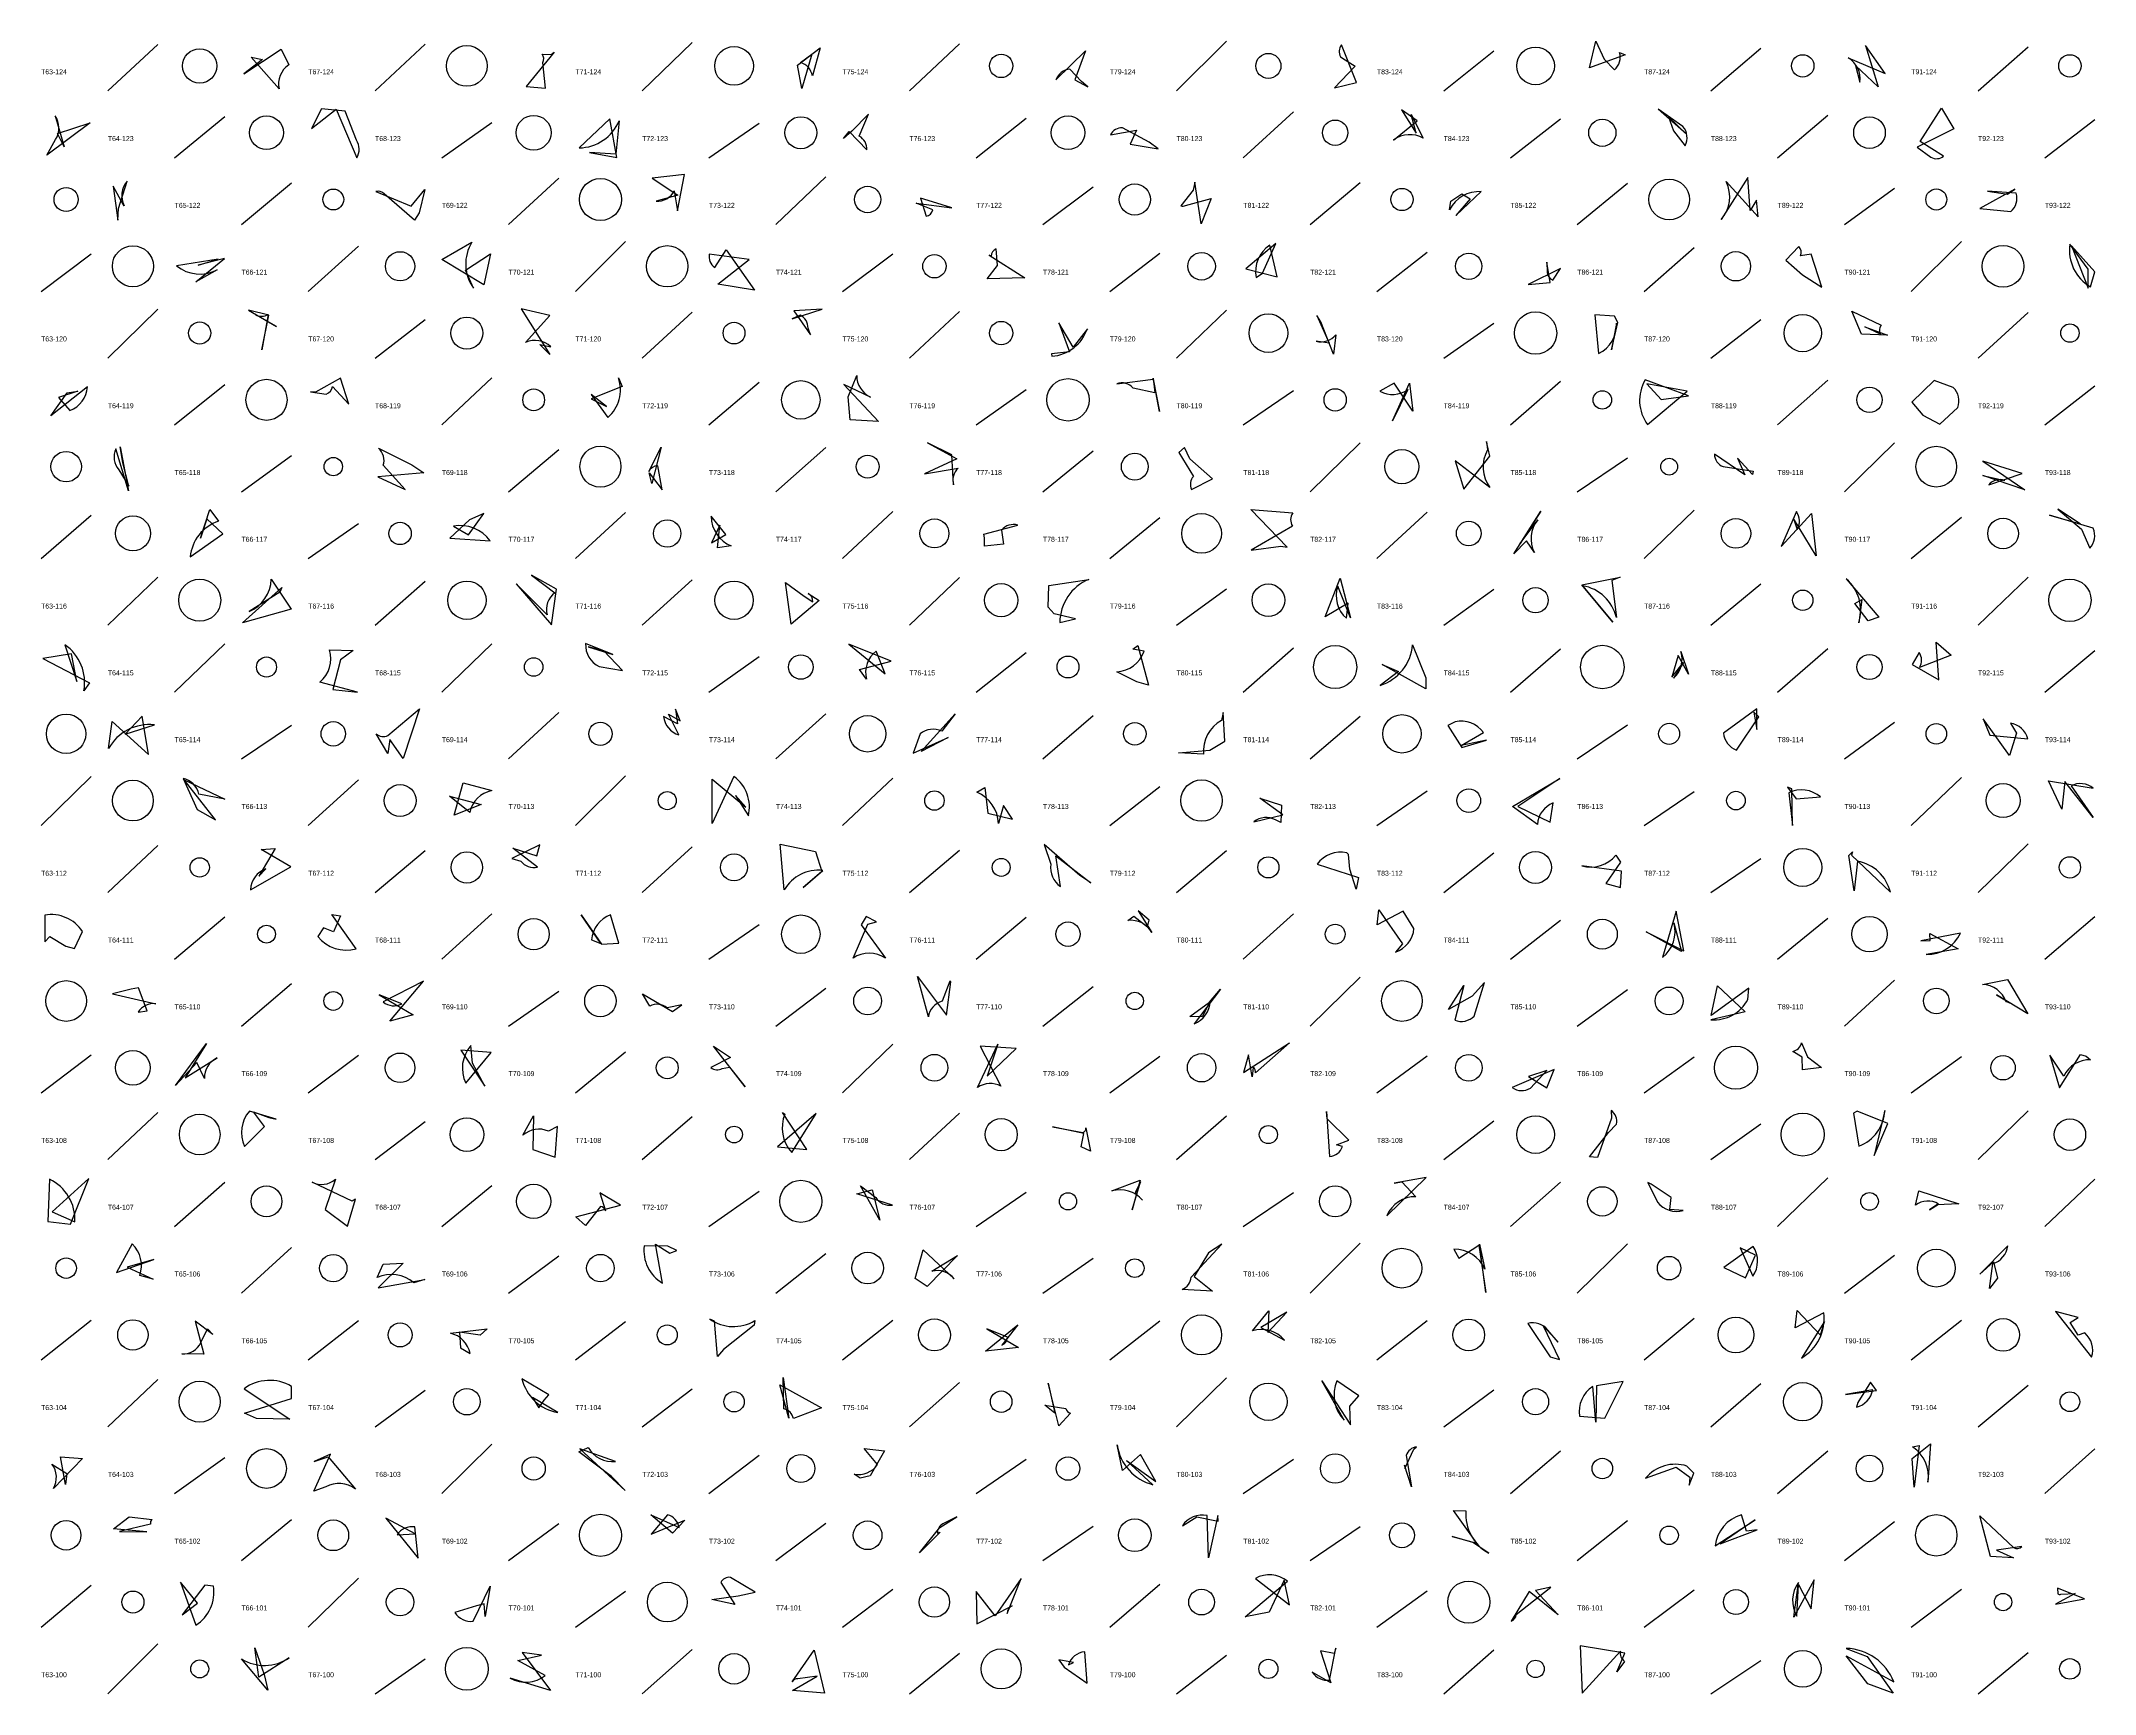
# Model space of a CAD drawing. Header units: millimetres. Extents: x -1 to 9990, y 0 to 15990.
# Drawn here: x 2520 to 3750, y 4000 to 4990 of the extents above; entities that cross this region are included whole.
import ezdxf

# ---------------------------------------------------------------- set-up
doc = ezdxf.new("R2010")
doc.units = ezdxf.units.MM
doc.layers.add('TEXT', color=3, linetype='Continuous')
doc.layers.add('WALL', color=1, linetype='Continuous')

msp = doc.modelspace()

# ---------------------------------------------------------------- linework, layer by layer
for points in [[(2641.5, 4970.3), (2663.7, 4985.1), (2668.3, 4975.6, 0.3), (2662.5, 4961.2), (2645.9, 4980.3), (2652.6, 4978.9)], [(2810.6, 4962.7), (2822, 4961.6), (2820.5, 4977, 0.3), (2820.1, 4982.1), (2825.5, 4981.9), (2827.3, 4983.3)], [(2973, 4975.5), (2986.5, 4985.8), (2981.9, 4969, 0.3), (2974.8, 4977), (2981.6, 4982.1), (2975.5, 4961.4)], [(3146.8, 4962.4), (3143.1, 4965.6), (3136, 4973.1, 0.3), (3127.8, 4966.6), (3145.4, 4984.1), (3139.1, 4966.7)], [(3294.7, 4961.8), (3307.8, 4965), (3298.8, 4987.6, 0.3), (3298.2, 4980.4), (3303.8, 4976.8), (3307, 4974.9)], [(3451.1, 4989.8), (3456.1, 4979.1), (3462.2, 4972.6, 0.3), (3465.3, 4983.1), (3468.7, 4981.7), (3447.3, 4973.8)], [(3620.1, 4962.5), (3606.7, 4975.2), (3609.3, 4965.3, 0.3), (3602.2, 4979.8), (3624.4, 4970.5), (3612.7, 4987.2)], [(2549.4, 4941), (2523.4, 4921.5), (2528.7, 4930.9, 0.3), (2528.4, 4945.2), (2533.9, 4926.6), (2529.8, 4934.5)], [(2681.9, 4937.6), (2696.8, 4949.1), (2709, 4920, 0.3), (2708.8, 4930.5), (2702.1, 4948), (2687.9, 4949.3)], [(3000.5, 4931.5), (3003.9, 4935.8), (3014.5, 4924.7, 0.3), (3010, 4932.9), (3015.6, 4946.1), (3005.6, 4936)], [(3343.5, 4934.7), (3340.6, 4945.9), (3347.8, 4931.7, 0.3), (3330, 4930.6), (3344.1, 4942.1), (3334.7, 4948.6)], [(3494.6, 4944.6), (3497.7, 4936.2), (3504.6, 4927.2, 0.3), (3503.3, 4938.7), (3488.5, 4949), (3505.5, 4934.2)], [(3665.5, 4937.4), (3643.5, 4926.4), (3651.8, 4920.3, 0.3), (3659.4, 4920.9), (3645.4, 4929.8), (3658.2, 4949.6)], [(2864.8, 4920.2), (2860.6, 4943.3), (2842.2, 4925.9, 0.3), (2866.2, 4942.2), (2864.2, 4922.1), (2848.4, 4923.1)], [(3189, 4925.4), (3183.6, 4929.4), (3167.6, 4938, 0.3), (3160.5, 4933.7), (3176, 4936.5), (3172.3, 4928.1)], [(2885.9, 4907.7), (2901.4, 4897.6), (2888.3, 4894, 0.3), (2899.2, 4900.2), (2901.2, 4888.3), (2905.3, 4909.9)], [(3543.6, 4888.5), (3542.2, 4908.1), (3526.2, 4883, 0.3), (3529.2, 4905.7), (3548.4, 4884.7), (3547.3, 4894.6)], [(2566, 4882.7), (2566.4, 4889.7), (2571.5, 4905.9, 0.3), (2569.8, 4891.3), (2569.2, 4892.1), (2563.2, 4903)], [(2746.4, 4887.1), (2743.7, 4882.6), (2725.4, 4898.4, 0.3), (2720.5, 4899.8), (2741.7, 4891), (2749.8, 4900.9)], [(3056.4, 4892.9), (3046.7, 4895.8), (3050.1, 4885, 0.3), (3054, 4888.8), (3044.1, 4892.9), (3065.4, 4890.1)], [(3211, 4905.4), (3209.9, 4900.6), (3202.6, 4891.3, 0.3), (3205.4, 4891.5), (3220.7, 4895.6), (3214.7, 4880.5)], [(3375.9, 4895.4), (3367.3, 4885.5), (3382.5, 4899.7, 0.3), (3363.5, 4888.8), (3364.2, 4894), (3370.8, 4898.3)], [(3702.1, 4901.2), (3681.1, 4889.6), (3699.6, 4887.8, 0.3), (3702.9, 4898.7), (3685.6, 4900), (3697.6, 4898.2)], [(2614, 4855.7), (2626.1, 4859.3), (2601.1, 4855.3, 0.3), (2625.5, 4852.9), (2612.6, 4845.6), (2629.8, 4859.7)], [(2785.1, 4843.9), (2760.1, 4859.1), (2778, 4869.5, 0.3), (2778.9, 4841.9), (2774.2, 4852.6), (2789.1, 4862.5)], [(2925.2, 4844.3), (2944.1, 4859.1), (2920.2, 4862.3, 0.3), (2923.4, 4854.3), (2930.3, 4864.9), (2947.3, 4840.7)], [(3086.6, 4847.5), (3092.7, 4855.5), (3091.9, 4865.5, 0.3), (3089, 4861), (3087.8, 4861.7), (3109.1, 4848)], [(3241.5, 4853.5), (3260.2, 4848.6), (3255.8, 4867.7, 0.3), (3247.7, 4848.3), (3251.5, 4850.8), (3259.5, 4868.7)], [(3586.5, 4842.5), (3580, 4862.2), (3573.7, 4861.3, 0.3), (3572.7, 4866.8), (3564.8, 4858.7), (3574.8, 4849.8)], [(3746, 4841.9), (3746, 4853.3), (3734.9, 4868.2, 0.3), (3747.3, 4842.6), (3749.9, 4851.7), (3736, 4867.2)], [(3423.7, 4845.2), (3421.8, 4857.4), (3422, 4851.5, 0.3), (3425.3, 4846.7), (3429.9, 4853.6), (3410.6, 4844)], [(2644.2, 4828.8), (2661, 4819), (2648.5, 4826.1, 0.3), (2655.9, 4826.2), (2652.2, 4804.9), (2656.3, 4825.8)], [(2824.6, 4802.1), (2818.7, 4808.2), (2825.3, 4806.8, 0.3), (2810.1, 4809.4), (2824.7, 4825.6), (2807.6, 4829.6)], [(2970.8, 4828.3), (2980.8, 4813.9), (2979.3, 4818, 0.3), (2974.6, 4825.7), (2969.8, 4823.6), (2987.7, 4829.3)], [(3284.1, 4825.5), (3291.4, 4808.9), (3283.6, 4810.1, 0.3), (3295.3, 4814), (3294, 4802.4), (3286.4, 4821.7)], [(3462.3, 4825.1), (3450.5, 4826), (3452.8, 4802.7, 0.3), (3463.5, 4820.9), (3460.4, 4805), (3464.2, 4821.4)], [(3610.2, 4814.3), (3604.5, 4828.1), (3621.9, 4819.7, 0.3), (3621.6, 4814.3), (3612.2, 4818.7), (3625.7, 4813.8)], [(3135.9, 4803.8), (3125.1, 4802.6), (3125.3, 4801.1, 0.3), (3146.6, 4817.6), (3138.1, 4806.5), (3129.5, 4821.2)], [(2684.4, 4779.7), (2681.3, 4779.9), (2690.7, 4778.5, 0.3), (2694.5, 4783.1), (2704.3, 4772.5), (2699.3, 4788)], [(2858.6, 4771.1), (2849.4, 4778.2), (2859.5, 4764.4, 0.3), (2865.8, 4788.1), (2868.1, 4783), (2849.5, 4775.6)], [(3004.5, 4763), (3003.3, 4776.8), (3008.5, 4789.6, 0.3), (3016.7, 4776.7), (3000.8, 4784.2), (3021.5, 4762)], [(3186, 4788), (3187.1, 4779.2), (3174.1, 4782.1, 0.3), (3164.2, 4784.7), (3186, 4787.4), (3189.7, 4768)], [(3341.6, 4768.3), (3330.4, 4785.1), (3321.8, 4780.2, 0.3), (3338.6, 4781.3), (3329.3, 4762.5), (3339.5, 4785.1)], [(3490.3, 4775.2), (3506.7, 4777.5), (3480.6, 4786.9, 0.3), (3482.1, 4760.2), (3505.9, 4780.2), (3481.6, 4784.7)], [(3647, 4765.8), (3657.1, 4760.5), (3667.9, 4770.4, 0.3), (3665.1, 4782.5), (3653.8, 4786.5), (3640.3, 4773.7)], [(2542, 4780.3), (2530.5, 4776.4), (2537.2, 4768.7, 0.3), (2547.8, 4782.8), (2525.8, 4765.5), (2535.6, 4779.2)], [(3068.4, 4739.6), (3049, 4730.7), (3069.3, 4734.1, 0.3), (3066.5, 4724.1), (3065.4, 4742), (3050.9, 4749.2)], [(3387.7, 4741.3), (3385.6, 4750), (3386.3, 4745.1, 0.3), (3387.7, 4722.5), (3366.9, 4738.5), (3372, 4721.6)], [(2567.4, 4746.8), (2572.3, 4720.5), (2564.8, 4745.7, 0.3), (2566.6, 4733.1), (2572.5, 4723.4), (2568.9, 4737.2)], [(2721.7, 4729), (2738, 4721.3), (2724.9, 4735.8, 0.3), (2722.1, 4746), (2742, 4736), (2749.2, 4731.4)], [(2884.1, 4731.3), (2891.9, 4721.2), (2889.3, 4735.4, 0.3), (2883.9, 4732.1), (2891.3, 4746.7), (2885.7, 4725)], [(3204.8, 4746.4), (3201.3, 4743.5), (3210.1, 4729.2, 0.3), (3209, 4721.3), (3221.5, 4727.8), (3207.9, 4739.7)], [(3535.9, 4740), (3540.3, 4730.1), (3522.1, 4742.5, 0.3), (3527.3, 4735), (3545.4, 4732.3), (3544.9, 4730.3)], [(3708.1, 4721.2), (3682.8, 4729.7), (3696, 4726.8, 0.3), (3686.4, 4724.1), (3706.4, 4730.9), (3682.9, 4738.2)], [(2615.4, 4692.2), (2621, 4709.4), (2626.3, 4702.3, 0.3), (2609.3, 4680.9), (2628.8, 4694.8), (2619.3, 4703.8)], [(2776.5, 4703.1), (2764.7, 4692.1), (2788.9, 4690.5, 0.3), (2766.9, 4699.3), (2775.9, 4694.2), (2785.1, 4706.9)], [(2921.5, 4689.4), (2930.1, 4694.3), (2921.3, 4705.3, 0.3), (2933.3, 4687.5), (2925, 4686.4), (2926.5, 4700)], [(3085, 4692.3), (3084.6, 4694.5), (3104.9, 4700, 0.3), (3095.2, 4697), (3096.4, 4688.5), (3084.9, 4687.4)], [(3266.3, 4686.8), (3244.4, 4709.4), (3269.6, 4707.3, 0.3), (3269.4, 4699.4), (3244.6, 4685), (3262.5, 4687.4)], [(3418.1, 4708.3), (3405.7, 4689), (3416.3, 4703.1, 0.3), (3414.3, 4683.6), (3409.5, 4690.5), (3402, 4682.7)], [(3583, 4681.6), (3569.4, 4703.9), (3571.6, 4697.3, 0.3), (3571.2, 4708.2), (3562, 4687.1), (3580.3, 4706.9)], [(3727.7, 4709.6), (3742, 4697.5), (3747, 4686.2, 0.3), (3748.9, 4698.1), (3722.8, 4705.9), (3741.1, 4700.7)], [(2664.2, 4662.6), (2663, 4659.8), (2644.6, 4648.3, 0.3), (2657.8, 4667.6), (2669.8, 4649.7), (2640.6, 4641.4)], [(2828.7, 4661.7), (2813.7, 4670), (2827.6, 4659.5, 0.3), (2823.1, 4646.3), (2804.6, 4664.8), (2825.6, 4640.2)], [(2965.8, 4665.6), (2976.9, 4657.4), (2982.2, 4654.1, 0.3), (2979.4, 4659), (2986, 4654.8), (2969.2, 4640.7)], [(3123.1, 4650.9), (3123.6, 4663.8), (3147.4, 4667.5, 0.3), (3130.1, 4641.7), (3139.4, 4643.9), (3126.8, 4646.8)], [(3298, 4668.2), (3304.2, 4644.4), (3296.5, 4663.4, 0.3), (3301.7, 4644.2), (3302.8, 4653.3), (3289.1, 4645)], [(3465.7, 4668.9), (3460.7, 4666.9), (3463.4, 4644.6, 0.3), (3443.2, 4663.7), (3461.2, 4641.9), (3442.8, 4664.3)], [(3606.3, 4653), (3610.5, 4655.4), (3608.6, 4641.5, 0.3), (3601, 4667.8), (3620.6, 4644.8), (3614.2, 4642.7)], [(2521, 4620.2), (2548.9, 4605.5), (2545.6, 4600.7, 0.3), (2534.2, 4628.3), (2541.4, 4606.3), (2538.3, 4623)], [(2694.8, 4601.5), (2709.4, 4600), (2687, 4606, 0.3), (2692.8, 4625.2), (2706.9, 4624.8), (2699.3, 4619.4)], [(2847.7, 4627), (2862.5, 4622.6), (2846.1, 4629, 0.3), (2854.2, 4615.3), (2868.3, 4612.9), (2857, 4624.7)], [(3003.8, 4628.7), (3025.5, 4610.9), (3020.1, 4624.5, 0.3), (3014.3, 4607.8), (3010.2, 4613.5), (3029, 4618.5)], [(3183.3, 4604.1), (3176.2, 4606.2), (3164.2, 4612.1, 0.3), (3180.6, 4624.4), (3173.8, 4625.6), (3176.9, 4627.8)], [(3323.1, 4616.5), (3333, 4612.4), (3322, 4604, 0.3), (3341.4, 4628.2), (3349.3, 4608.5), (3349.3, 4601.9)], [(3654.9, 4629.8), (3664, 4622.2), (3645, 4614.8, 0.3), (3644.7, 4623.7), (3640.5, 4616.6), (3656.5, 4607.3)], [(3496.7, 4609), (3503.6, 4617.7), (3497.7, 4608.4, 0.3), (3502, 4624.3), (3506.7, 4610.8), (3500.4, 4621.9)], [(2728.9, 4571.5), (2727.7, 4563.2), (2720.7, 4575, 0.3), (2727.7, 4574), (2746.6, 4589.9), (2736.8, 4560.3)], [(2899.9, 4589.8), (2901.1, 4580.9), (2892.7, 4585.4, 0.3), (2902, 4574.4), (2895.8, 4586.7), (2902.8, 4582.7)], [(3547.5, 4577.6), (3547.6, 4590), (3527.6, 4575.4, 0.3), (3535.4, 4565.3), (3548.7, 4585.1), (3545.7, 4588)], [(2580.5, 4585.5), (2570.4, 4574.8), (2587.9, 4580.4, 0.3), (2560.4, 4566.2), (2562.6, 4582.4), (2584.4, 4562.6)], [(3047.1, 4564.4), (3067.4, 4586.9), (3059.4, 4576.5, 0.3), (3046.5, 4575), (3042.3, 4563.5), (3063.3, 4572.7)], [(3229, 4570.5), (3228, 4587.7), (3227, 4583, 0.3), (3216.2, 4562.8), (3201.2, 4563.6), (3219.9, 4565.2)], [(3385.6, 4571.1), (3370.4, 4568), (3383.9, 4575.7, 0.3), (3366.8, 4582.2), (3362.5, 4579.9), (3370.9, 4566.9)], [(3683.1, 4583.9), (3687, 4574.2), (3709.8, 4572, 0.3), (3699.4, 4581.3), (3703.1, 4575.3), (3698.8, 4562.1)], [(2605.6, 4547.5), (2630, 4535.9), (2614.5, 4538.8, 0.3), (2605, 4548.3), (2613.4, 4529.6), (2624.5, 4523.4)], [(2767.3, 4526.2), (2772.8, 4545.7), (2789.9, 4541, 0.3), (2776.7, 4527.9), (2764.6, 4537.7), (2783.5, 4532.7)], [(2942.1, 4531.1), (2935.9, 4538), (2943.6, 4525.8, 0.3), (2934.9, 4549.5), (2921.9, 4521.3), (2921.9, 4547.8)], [(3101.7, 4523.9), (3096.3, 4532), (3093.3, 4521.2, 0.3), (3080.4, 4540), (3085.2, 4542.8), (3087, 4527.5)], [(3404.3, 4531.4), (3423.8, 4522.1), (3425.6, 4533.6, 0.3), (3416.2, 4520.7), (3401.3, 4531.5), (3429.5, 4548.2)], [(3565.9, 4543.1), (3571, 4536.1), (3585.7, 4537.2, 0.3), (3566.6, 4539.6), (3568.9, 4520.1), (3568.5, 4542)], [(3730.2, 4529.8), (3722.2, 4546.8), (3749, 4542.5, 0.3), (3735.7, 4543.8), (3749, 4524.9), (3731.9, 4546.5)], [(3262.9, 4532.3), (3262.4, 4521.8), (3259.3, 4523.4, 0.3), (3246.3, 4522.3), (3263.7, 4526.5), (3249.8, 4536.5)], [(2660.2, 4506.3), (2650.5, 4489.8), (2654.7, 4494.2, 0.3), (2645.4, 4481.6), (2669.5, 4495.3), (2651.9, 4505.7)], [(2818.7, 4508.5), (2801.9, 4500.3), (2807.3, 4498.8, 0.3), (2817.2, 4495.2), (2802.5, 4506.5), (2816.8, 4501.9)], [(2987.5, 4492.5), (2976.4, 4483), (2988.1, 4493.2, 0.3), (2965.1, 4481.5), (2962.6, 4508.9), (2983.8, 4504.6)], [(3142.1, 4490.2), (3120.7, 4508.7), (3124.8, 4496.9, 0.3), (3130.5, 4483.5), (3127.8, 4502), (3148.7, 4485.7)], [(3303.7, 4493.9), (3302.9, 4502.8), (3302, 4503.8, 0.3), (3284.2, 4496.9), (3308.9, 4488.9), (3307.6, 4482)], [(3465.9, 4483), (3466.5, 4492.7), (3442.8, 4495.9, 0.3), (3463.1, 4502.3), (3465.8, 4498.1), (3457, 4485.3)], [(3604.8, 4504.4), (3604.3, 4502.4), (3627.5, 4480.1, 0.3), (3607.8, 4498.7), (3605.9, 4481), (3602.7, 4502.1)], [(2534.9, 4447.8), (2540, 4446.4), (2544.8, 4456.6, 0.3), (2522.2, 4466.4), (2522.2, 4450.5), (2525.2, 4453.7)], [(2695.1, 4456.4), (2689.1, 4458.8), (2685.7, 4453.6, 0.3), (2708.7, 4446.3), (2694.1, 4466.7), (2699.4, 4465.9)], [(2855.6, 4449), (2866.1, 4449.6), (2861.1, 4466.6, 0.3), (2849.7, 4451.6), (2855.2, 4449.5), (2843.5, 4466.5)], [(3014.1, 4465.6), (3011.1, 4460.7), (3025.7, 4440.6, 0.3), (3006.3, 4440.7), (3015.1, 4461.1), (3020.4, 4462.4)], [(3183.7, 4463.3), (3177, 4468.9), (3185.3, 4456, 0.3), (3170.9, 4463.2), (3174.5, 4465.7), (3182.6, 4459.5)], [(3321.2, 4469.6), (3335.3, 4449.3), (3331.1, 4444.2, 0.3), (3342.2, 4458.5), (3335.7, 4468.7), (3320.2, 4460.7)], [(3503.8, 4445), (3499.2, 4468.7), (3491.1, 4441.1, 0.3), (3497.9, 4461.9), (3502.5, 4444.6), (3481.2, 4456.5)], [(3651.2, 4455.4), (3668, 4446.2), (3649, 4442.8, 0.3), (3669.4, 4455.6), (3645.7, 4451.1), (3651.4, 4451.3)], [(3064.9, 4426.4), (3064.2, 4426.8), (3059.6, 4414.8, 0.3), (3051.4, 4405.5), (3044.9, 4429.7), (3062.2, 4406.5)], [(2573.9, 4422.1), (2562.8, 4419.2), (2588.7, 4413.3, 0.3), (2578.1, 4408.2), (2583.5, 4409.1), (2578.3, 4422.9)], [(2728.8, 4403), (2749.1, 4426.8), (2724.9, 4414.4, 0.3), (2736, 4413.2), (2722.4, 4418.6), (2742.8, 4406.7)], [(2898.1, 4408.7), (2903.8, 4412.7), (2895, 4410.9, 0.3), (2884.5, 4411.9), (2880.1, 4419.2), (2894.7, 4410.7)], [(3219.7, 4414.2), (3226.4, 4422), (3210.6, 4401.4, 0.3), (3220.2, 4414.8), (3215.3, 4405.6), (3207.9, 4405.7)], [(3362.8, 4409.9), (3372, 4424.2), (3366.6, 4403.5, 0.3), (3378.3, 4406), (3384.4, 4426), (3377.1, 4417.9)], [(3523.9, 4424.1), (3540.6, 4408.5), (3520, 4403.8, 0.3), (3542.2, 4415.9), (3542.8, 4422.7), (3520.1, 4406.3)], [(3691.1, 4418.6), (3699, 4413.9), (3696.9, 4414.5, 0.3), (3682.7, 4424.9), (3697.7, 4427.9), (3709.9, 4407.4)], [(2619, 4389.6), (2606.3, 4369), (2625.5, 4381, 0.3), (2617.8, 4368.5), (2613.2, 4378.2), (2600.6, 4364.3)], [(2785.7, 4364), (2778.4, 4377.8), (2777.4, 4388.3, 0.3), (2774.3, 4365.8), (2789.5, 4384.1), (2771.3, 4385.6)], [(2922.6, 4388), (2932.9, 4381.1), (2921.2, 4375.1, 0.3), (2927.9, 4374.5), (2932.2, 4375.4), (2941.6, 4363.5)], [(3103.9, 4386.6), (3082.4, 4387.9), (3094.8, 4363.9, 0.3), (3080.9, 4363.1), (3093, 4389.2), (3086.5, 4369.9)], [(3240.1, 4372.2), (3267.6, 4390), (3247.3, 4371.9, 0.3), (3245.9, 4375.2), (3245.2, 4369.5), (3243.1, 4382.8)], [(3574.9, 4373.7), (3574.6, 4381.3), (3569.1, 4384.8, 0.3), (3574.3, 4390), (3577.8, 4381.6), (3586.2, 4375.2)], [(3741.4, 4382.9), (3744.8, 4381.9), (3747.4, 4379.8, 0.3), (3731.3, 4370), (3723, 4382.6), (3728.8, 4362.9)], [(3421.8, 4363), (3426.2, 4373.9), (3401.1, 4363.1, 0.3), (3411.9, 4362.8), (3421.7, 4373.4), (3410.8, 4369.8)], [(2656.3, 4345.2), (2660.8, 4344.3), (2644.8, 4349.1, 0.3), (2641.9, 4327.9), (2653.8, 4339.9), (2647.3, 4348.6)], [(2827.8, 4321.5), (2829.2, 4339.8), (2823.9, 4337, 0.3), (2808.6, 4334.6), (2815, 4346.3), (2814.5, 4326.1)], [(2978.5, 4326.1), (2964.1, 4348.3), (2965.5, 4347.3, 0.3), (2969.7, 4324.3), (2984.1, 4347.6), (2961.1, 4327.7)], [(3290.2, 4344.5), (3289.8, 4348.8), (3291.7, 4321.9, 0.3), (3299.4, 4327.8), (3295.8, 4328.9), (3303.1, 4331.6)], [(3447.4, 4321.6), (3458.7, 4336.2), (3463.5, 4341.2, 0.3), (3460.2, 4349.5), (3460.5, 4344.9), (3452.2, 4321.2)], [(3607.7, 4349.1), (3605.5, 4347.8), (3608.7, 4328.1, 0.3), (3624.2, 4349.5), (3617.8, 4322.4), (3626, 4341.6)], [(3144.5, 4335.6), (3125.8, 4339.6), (3143.9, 4336.2, 0.3), (3145.7, 4339), (3148.4, 4325), (3142.9, 4327.7)], [(2548.7, 4308.7), (2526.7, 4288.8), (2540.3, 4282.7, 0.3), (2525, 4308.3), (2524, 4283), (2537.6, 4281.4)], [(2708.3, 4296.4), (2706.4, 4295.2), (2682.4, 4306.4, 0.3), (2696.3, 4308.2), (2690.2, 4290.1), (2703.5, 4280.2)], [(3178.5, 4306.6), (3175.2, 4300.1), (3179.6, 4295.7, 0.3), (3161.3, 4301.2), (3178.3, 4307.7), (3173.4, 4289.9)], [(3330.3, 4305.8), (3335, 4306.6), (3343.4, 4297.8, 0.3), (3325.9, 4286.4), (3349.4, 4309.3), (3330.3, 4305.8)], [(3484.2, 4305.2), (3482.2, 4306.2), (3488, 4294.5, 0.3), (3503.5, 4289.5), (3495.4, 4290.2), (3496.2, 4297.4)], [(2867, 4292.8), (2854.6, 4300), (2858, 4289.3, 0.3), (2855, 4292), (2846.1, 4280.6), (2840.2, 4285.8)], [(3022.3, 4283.8), (3010.7, 4304.2), (3019.9, 4297.3, 0.3), (3029.8, 4292.8), (3008.6, 4299.5), (3017.8, 4301.8)], [(3655.4, 4293), (3650.9, 4290), (3656.4, 4293.4, 0.3), (3642.5, 4292.8), (3644.5, 4301.2), (3668.4, 4293.5)], [(2571.5, 4255.5), (2587.2, 4248.3), (2579.1, 4250.6, 0.3), (2574.5, 4269.5), (2565.1, 4252.4), (2587.6, 4260.2)], [(2900.8, 4265.6), (2895.4, 4268.2), (2881.2, 4268.3, 0.3), (2892.1, 4246), (2887.9, 4269.3), (2896.5, 4264)], [(3210.6, 4249.9), (3221.5, 4241.2), (3203.3, 4242.3, 0.3), (3208.7, 4249.6), (3227.1, 4269.3), (3219.1, 4264.1)], [(3385.3, 4240.5), (3381.5, 4269.3), (3384.7, 4254.4, 0.3), (3366.1, 4266.3), (3369, 4260.9), (3381.1, 4268.7)], [(3691.6, 4249), (3686.9, 4242.8), (3688.8, 4257.7, 0.3), (3697.8, 4268.4), (3681.1, 4251.3), (3689.2, 4258.7)], [(2721.9, 4243.2), (2749.8, 4248.1), (2743.3, 4246.1, 0.3), (2721.2, 4249.4), (2724.9, 4257.3), (2736.8, 4257.9)], [(3043.4, 4248.7), (3048.3, 4265.9), (3066.8, 4248.6, 0.3), (3053.5, 4253.1), (3068.9, 4262.6), (3050.7, 4244)], [(3546.7, 4262.7), (3537.6, 4267.2), (3545.2, 4250.1, 0.3), (3545.4, 4268), (3527.8, 4255.3), (3540.7, 4249.1)], [(2612.3, 4223.2), (2617.5, 4203.4), (2604.2, 4203.6, 0.3), (2615.7, 4210.5), (2619.6, 4218.6), (2622.8, 4215.2)], [(2925.1, 4202.1), (2923.3, 4223.3), (2920.5, 4224.5, 0.3), (2947.4, 4223.6), (2947, 4220.9), (2928.6, 4206.3)], [(3085.5, 4205.2), (3104.9, 4221.1), (3095.4, 4208.8, 0.3), (3098.7, 4213.7), (3086.4, 4218.6), (3105.4, 4207.4)], [(3266, 4228.7), (3250.4, 4219.4), (3264.6, 4211.9, 0.3), (3245.4, 4217.5), (3255.3, 4229.5), (3254.7, 4216.4)], [(3419.7, 4220.2), (3428.5, 4210.6), (3422.3, 4217.9, 0.3), (3410.4, 4221.9), (3423.8, 4201.8), (3429.3, 4200.2)], [(3585.7, 4214.8), (3588, 4223), (3574.2, 4201.1, 0.3), (3587.6, 4228.2), (3570.4, 4219.2), (3571.7, 4229.7)], [(3740, 4225.5), (3726.4, 4229), (3748, 4201.7, 0.3), (3744, 4216.2), (3740, 4214.8), (3735.1, 4222.4)], [(2770.5, 4216.7), (2771.1, 4207.2), (2776.9, 4203.9, 0.3), (2765.1, 4216), (2787.2, 4218.7), (2782.9, 4214.8)], [(2641.8, 4168.1), (2669.9, 4177), (2670, 4184.2, 0.3), (2641.6, 4182.8), (2668.9, 4164.5), (2649, 4164.9)], [(2821.3, 4176), (2824.1, 4179.1), (2808, 4188.7, 0.3), (2829.5, 4168.6), (2814.3, 4177.5), (2818, 4171.4)], [(2962.4, 4185.1), (2987.4, 4171.3), (2970.6, 4165, 0.3), (2964.9, 4170.7), (2964.5, 4189.6), (2967.9, 4165.2)], [(3127.2, 4168.1), (3121.1, 4172.9), (3133.8, 4171, 0.3), (3136.4, 4168.1), (3129.6, 4160.6), (3123.2, 4186.1)], [(3303.7, 4172.3), (3309.1, 4178.6), (3296, 4187.5, 0.3), (3300.4, 4163.9), (3287.1, 4187.6), (3304.2, 4161.1)], [(3451.5, 4184.5), (3451.2, 4162.8), (3449.3, 4184.1, 0.3), (3441.4, 4166.3), (3456.4, 4165.1), (3467.5, 4187.1)], [(3615.5, 4186.8), (3608.1, 4174.5), (3607.2, 4171.8, 0.3), (3616.9, 4182.2), (3600.6, 4179.3), (3619.1, 4181.8)], [(2861.7, 4130.2), (2842, 4144.9), (2847.6, 4147.6, 0.3), (2864.1, 4139.2), (2842.6, 4146.8), (2869.8, 4121.8)], [(3016.5, 4130.6), (3010.6, 4129.3), (3006.9, 4131.7, 0.3), (3021, 4137.4), (3013, 4146.9), (3025.2, 4145.5)], [(3178.4, 4143.4), (3167.6, 4133.9), (3164.4, 4149.1, 0.3), (3185.9, 4125.3), (3170.1, 4139.7), (3187.7, 4127.2)], [(3336.7, 4135.1), (3342.1, 4146.5), (3343.7, 4147.9, 0.3), (3337.5, 4142.8), (3340.8, 4124.1), (3336.6, 4137)], [(3640.5, 4140.9), (3651.6, 4149.7), (3650, 4126.8, 0.3), (3640.8, 4147.9), (3644.8, 4148.7), (3641.8, 4123.9)], [(2531.6, 4141.9), (2544.8, 4141), (2527.4, 4123, 0.3), (2526.5, 4137.6), (2535.4, 4132.1), (2534.6, 4125.4)], [(2683.5, 4139.2), (2692, 4142), (2708.3, 4122.7, 0.3), (2690.5, 4124), (2683.4, 4121.4), (2693.4, 4143.5)], [(3507.1, 4125.1), (3509.7, 4132.2), (3505.7, 4136.5, 0.3), (3480.8, 4129.2), (3499.2, 4135.9), (3507.4, 4129.9)], [(3379.9, 4090.2), (3365.8, 4109.9), (3373.3, 4109.7, 0.3), (3387.1, 4084.3), (3377.5, 4090.7), (3365.1, 4094.3)], [(2563.3, 4098.8), (2572.7, 4106.1), (2586.6, 4104.5, 0.3), (2585.5, 4101.7), (2566.9, 4097.3), (2583.3, 4097)], [(2726.5, 4105.2), (2745.9, 4081.4), (2743.9, 4100, 0.3), (2733.2, 4095.3), (2744, 4095.9), (2726.8, 4105.1)], [(2898.2, 4096.2), (2885.1, 4107.3), (2902.1, 4099.6, 0.3), (2895.2, 4107.3), (2885.3, 4095.7), (2905.6, 4104)], [(3058.3, 4099.7), (3068.4, 4106.1), (3060, 4101.8, 0.3), (3056.8, 4096.2), (3058.4, 4096.8), (3046, 4084.5)], [(3224.7, 4106.8), (3219.2, 4081.5), (3218.4, 4106.8, 0.3), (3203.5, 4100.7), (3212.2, 4106), (3225, 4103.5)], [(3547.7, 4098.3), (3541.3, 4097.5), (3538.3, 4107.3, 0.3), (3522.5, 4088.6), (3546.5, 4104.2), (3525.6, 4089.8)], [(3687.5, 4082.4), (3681.1, 4106.6), (3701.3, 4087.6, 0.3), (3706.3, 4088.2), (3691, 4086.1), (3701.3, 4081.6)], [(2613.7, 4054.3), (2603.5, 4067), (2612.6, 4041.1, 0.3), (2623.2, 4064.6), (2618, 4065.2), (2604.5, 4047.3)], [(2785.4, 4054), (2780.8, 4052.8), (2767.8, 4048.8, 0.3), (2778.8, 4043.5), (2788.9, 4064.6), (2786, 4046.4)], [(2937.4, 4058.8), (2947.6, 4061), (2932.8, 4069.8, 0.3), (2927, 4066.8), (2935.5, 4053.5), (2921.7, 4056.5)], [(3080, 4061.4), (3080.5, 4042), (3101.5, 4052.8, 0.3), (3098.5, 4048.1), (3107, 4069.2), (3091.4, 4046.8)], [(3255.4, 4048.9), (3241.1, 4046.2), (3266.4, 4067.5, 0.3), (3247.2, 4069.2), (3267.6, 4053.4), (3264.5, 4068.1)], [(3428.6, 4047.3), (3411.1, 4061.3), (3400.4, 4043.6, 0.3), (3403.4, 4047.5), (3424.1, 4064), (3414.9, 4061.9)], [(3581.8, 4068.4), (3569.7, 4046), (3572.5, 4066.8, 0.3), (3571.5, 4046.5), (3572.5, 4065.5), (3580.1, 4050.9)], [(3743.8, 4057), (3727.5, 4063.4), (3727.7, 4060, 0.3), (3729.6, 4059.7), (3738.1, 4060.1), (3726.4, 4053.7)], [(2653.7, 4011.7), (2655.8, 4002.2), (2640, 4021, 0.3), (2668.6, 4021.7), (2650.5, 4010.1), (2648, 4027.7)], [(2808.1, 4024.8), (2825.1, 4002), (2801, 4009.4, 0.3), (2821.9, 4011), (2805.5, 4020), (2819.7, 4023.3)], [(2970, 4002.1), (2984.7, 4010.6), (2973.2, 4009, 0.3), (2969.9, 4007.3), (2983, 4026.3), (2989.1, 4000.4)], [(3132.7, 4016), (3146.4, 4006.5), (3145, 4025.2, 0.3), (3135.3, 4017.4), (3138.2, 4018.8), (3129.5, 4020.4)], [(3286.2, 4025.8), (3292.5, 4006.7), (3281.3, 4013.1, 0.3), (3291.6, 4008.3), (3295.4, 4027.4), (3294.5, 4024.2)], [(3441.8, 4028.8), (3442.9, 4000.5), (3465.8, 4025.7, 0.3), (3468.3, 4019.5), (3463.6, 4013.2), (3468.4, 4024.5)], [(3614, 4006), (3601, 4022.8), (3629.5, 4007.2, 0.3), (3601.1, 4027.3), (3613.7, 4022.4), (3629.1, 4000.5)]]:
    msp.add_lwpolyline(points, format="xyb", close=True)
for centre, radius in [((2615, 4975), 10.3), ((2775, 4975), 12.2), ((2935, 4975), 11.6), ((3095, 4975), 6.99), ((3255, 4975), 7.52), ((3415, 4975), 11.3), ((3575, 4975), 6.72), ((3735, 4975), 6.71), ((2655, 4935), 10.1), ((2815, 4935), 10.4), ((3135, 4935), 10.1), ((2975, 4935), 9.58), ((3295, 4935), 7.59), ((3455, 4935), 8.17), ((3615, 4935), 9.48), ((2535, 4895), 7.23), ((2695, 4895), 6.24), ((2855, 4895), 12.6), ((3015, 4895), 7.9), ((3175, 4895), 9.31), ((3335, 4895), 6.66), ((3495, 4895), 12.2), ((3655, 4895), 6.29), ((2575, 4855), 12.3), ((2735, 4855), 8.74), ((2895, 4855), 12.4), ((3055, 4855), 6.98), ((3215, 4855), 8.24), ((3375, 4855), 7.88), ((3535, 4855), 8.79), ((3695, 4855), 12.5), ((2615, 4815), 6.66), ((2775, 4815), 9.6), ((3095, 4815), 6.99), ((3255, 4815), 11.6), ((3415, 4815), 12.7), ((3575, 4815), 11.2), ((2935, 4815), 6.54), ((3735, 4815), 5.51), ((2655, 4775), 12.3), ((2975, 4775), 11.5), ((3135, 4775), 12.7), ((2815, 4775), 6.52), ((3295, 4775), 6.68), ((3455, 4775), 5.51), ((3615, 4775), 7.61), ((2535, 4735), 9.11), ((2695, 4735), 5.5), ((2855, 4735), 12.3), ((3015, 4735), 6.86), ((3175, 4735), 8.03), ((3335, 4735), 10.2), ((3495, 4735), 5.02), ((3655, 4735), 12.2), ((2575, 4695), 10.5), ((2735, 4695), 6.68), ((2895, 4695), 8.19), ((3055, 4695), 8.69), ((3215, 4695), 11.9), ((3375, 4695), 7.39), ((3535, 4695), 8.88), ((3695, 4695), 9.17), ((2615, 4655), 12.6), ((2775, 4655), 11.5), ((2935, 4655), 11.5), ((3095, 4655), 9.93), ((3255, 4655), 9.78), ((3415, 4655), 7.59), ((3735, 4655), 12.7), ((3575, 4655), 6.09), ((3295, 4615), 12.9), ((3455, 4615), 13), ((2655, 4615), 6.01), ((2815, 4615), 5.56), ((2975, 4615), 7.34), ((3135, 4615), 6.55), ((3615, 4615), 7.49), ((2535, 4575), 11.8), ((2695, 4575), 7.33), ((2855, 4575), 6.95), ((3015, 4575), 10.9), ((3175, 4575), 6.74), ((3335, 4575), 11.5), ((3495, 4575), 6.3), ((3655, 4575), 6.16), ((2575, 4535), 12.2), ((2735, 4535), 9.57), ((2895, 4535), 5.44), ((3055, 4535), 5.82), ((3215, 4535), 12.4), ((3375, 4535), 7.09), ((3535, 4535), 5.56), ((3695, 4535), 10.2), ((2775, 4495), 9.36), ((2935, 4495), 8.1), ((3415, 4495), 9.57), ((3575, 4495), 11.4), ((2615, 4495), 5.78), ((3095, 4495), 5.36), ((3255, 4495), 6.34), ((3735, 4495), 6.37), ((2975, 4455), 11.5), ((3615, 4455), 10.6), ((2655, 4455), 5.35), ((2815, 4455), 9.33), ((3135, 4455), 7.3), ((3295, 4455), 5.93), ((3455, 4455), 8.97), ((2535, 4415), 12.2), ((2695, 4415), 5.64), ((2855, 4415), 9.45), ((3015, 4415), 8.33), ((3175, 4415), 5.19), ((3335, 4415), 12.2), ((3495, 4415), 8.35), ((3655, 4415), 7.7), ((2575, 4375), 10.4), ((2735, 4375), 8.84), ((2895, 4375), 6.56), ((3055, 4375), 8.01), ((3215, 4375), 8.51), ((3375, 4375), 7.98), ((3535, 4375), 12.9), ((3695, 4375), 7.31), ((2615, 4335), 12.2), ((2775, 4335), 10.1), ((3095, 4335), 9.65), ((3415, 4335), 11.3), ((3575, 4335), 12.9), ((3735, 4335), 9.45), ((2935, 4335), 5.02), ((3255, 4335), 5.43), ((2815, 4295), 10.2), ((2975, 4295), 12.6), ((2655, 4295), 9.23), ((3135, 4295), 5.14), ((3295, 4295), 9.36), ((3455, 4295), 8.79), ((3615, 4295), 5.29), ((2535, 4255), 6.15), ((2695, 4255), 8.18), ((2855, 4255), 8.26), ((3015, 4255), 9.48), ((3175, 4255), 5.55), ((3335, 4255), 11.9), ((3495, 4255), 7.05), ((3655, 4255), 11.3), ((2575, 4215), 9.12), ((2735, 4215), 7.18), ((2895, 4215), 6), ((3055, 4215), 9.58), ((3215, 4215), 12), ((3375, 4215), 9.51), ((3535, 4215), 10.7), ((3695, 4215), 9.81), ((2615, 4175), 12.3), ((2775, 4175), 7.95), ((3255, 4175), 11.2), ((3415, 4175), 7.82), ((3575, 4175), 11.5), ((2935, 4175), 6.09), ((3095, 4175), 6.45), ((3735, 4175), 5.89), ((2655, 4135), 11.9), ((2815, 4135), 6.98), ((2975, 4135), 8.35), ((3135, 4135), 7.03), ((3295, 4135), 8.8), ((3455, 4135), 6.14), ((3615, 4135), 7.99), ((2535, 4095), 8.86), ((2695, 4095), 9.2), ((2855, 4095), 12.6), ((3015, 4095), 8.59), ((3175, 4095), 9.78), ((3335, 4095), 7.46), ((3495, 4095), 5.53), ((3655, 4095), 12.4), ((2575, 4055), 6.62), ((2735, 4055), 8.24), ((2895, 4055), 11.9), ((3055, 4055), 9.06), ((3215, 4055), 7.73), ((3375, 4055), 12.6), ((3535, 4055), 7.46), ((3695, 4055), 5.22), ((2775, 4015), 12.8), ((2935, 4015), 9.14), ((3095, 4015), 12), ((3575, 4015), 11), ((2615, 4015), 5.38), ((3255, 4015), 5.72), ((3415, 4015), 5.21), ((3735, 4015), 6.16)]:
    msp.add_circle(centre, radius)
at = {"layer": 'WALL'}
for p, q in [((2560, 4960), (2590, 4987.9)), ((2720, 4960), (2750, 4988)), ((2880, 4960), (2910, 4989)), ((3040, 4960), (3070, 4988.3)), ((3200, 4960), (3230, 4989.9)), ((3360, 4960), (3390, 4984)), ((3520, 4960), (3550, 4985.7)), ((3680, 4960), (3710, 4986.4)), ((2600, 4920), (2630, 4944.7)), ((3240, 4920), (3270, 4947.6)), ((3560, 4920), (3590, 4945.6)), ((2760, 4920), (2790, 4941.1)), ((2920, 4920), (2950, 4940.7)), ((3080, 4920), (3110, 4943.8)), ((3400, 4920), (3430, 4943.4)), ((3720, 4920), (3750, 4943)), ((2800, 4880), (2830, 4907.8)), ((2960, 4880), (2990, 4908.6)), ((2640, 4880), (2670, 4904.9)), ((3120, 4880), (3150, 4902.6)), ((3280, 4880), (3310, 4905.2)), ((3440, 4880), (3470, 4904.8)), ((3600, 4880), (3630, 4901.8)), ((2520, 4840), (2550, 4862.5)), ((2680, 4840), (2710, 4867)), ((2840, 4840), (2870, 4869.8)), ((3000, 4840), (3030, 4862.5)), ((3160, 4840), (3190, 4862.9)), ((3320, 4840), (3350, 4863.5)), ((3480, 4840), (3510, 4866.3)), ((3640, 4840), (3670, 4869.9)), ((2560, 4800), (2590, 4829.3)), ((2720, 4800), (2750, 4823.2)), ((2880, 4800), (2910, 4827.5)), ((3040, 4800), (3070, 4828)), ((3200, 4800), (3230, 4828.7)), ((3520, 4800), (3550, 4823.1)), ((3680, 4800), (3710, 4827.4)), ((3360, 4800), (3390, 4820.9)), ((2760, 4760), (2790, 4788.2)), ((2920, 4760), (2950, 4785.6)), ((3400, 4760), (3430, 4786.3)), ((3560, 4760), (3590, 4786.7)), ((2600, 4760), (2630, 4784.2)), ((3080, 4760), (3110, 4781.3)), ((3240, 4760), (3270, 4780.6)), ((3720, 4760), (3750, 4783.4)), ((3280, 4720), (3310, 4749.3)), ((3600, 4720), (3630, 4749.3)), ((2640, 4720), (2670, 4741.7)), ((2800, 4720), (2830, 4745.2)), ((2960, 4720), (2990, 4746.5)), ((3120, 4720), (3150, 4744.4)), ((3440, 4720), (3470, 4740.3)), ((2520, 4680), (2550, 4706)), ((2680, 4680), (2710, 4700.9)), ((2840, 4680), (2870, 4707.6)), ((3000, 4680), (3030, 4708.1)), ((3160, 4680), (3190, 4704.6)), ((3320, 4680), (3350, 4707.7)), ((3480, 4680), (3510, 4708.9)), ((3640, 4680), (3670, 4704.8)), ((2560, 4640), (2590, 4668.8)), ((2720, 4640), (2750, 4666.4)), ((2880, 4640), (2910, 4667.3)), ((3040, 4640), (3070, 4668.7)), ((3200, 4640), (3230, 4661.8)), ((3520, 4640), (3550, 4664.8)), ((3680, 4640), (3710, 4668.9)), ((3360, 4640), (3390, 4661.7)), ((2600, 4600), (2630, 4628.9)), ((2760, 4600), (2790, 4628.8)), ((3240, 4600), (3270, 4626.5)), ((3400, 4600), (3430, 4625.9)), ((3560, 4600), (3590, 4626.1)), ((3720, 4600), (3750, 4624.8)), ((2920, 4600), (2950, 4621.3)), ((3080, 4600), (3110, 4623.8)), ((2640, 4560), (2670, 4580.2)), ((2800, 4560), (2830, 4587.8)), ((2960, 4560), (2990, 4587)), ((3120, 4560), (3150, 4585.9)), ((3280, 4560), (3310, 4585.6)), ((3440, 4560), (3470, 4580.3)), ((3600, 4560), (3630, 4581.9)), ((2520, 4520), (2550, 4549.5)), ((2680, 4520), (2710, 4547.4)), ((2840, 4520), (2870, 4549.8)), ((3000, 4520), (3030, 4548.5)), ((3160, 4520), (3190, 4543.4)), ((3320, 4520), (3350, 4540.8)), ((3480, 4520), (3510, 4540.4)), ((3640, 4520), (3670, 4548.9)), ((2560, 4480), (2590, 4508.1)), ((2720, 4480), (2750, 4505.1)), ((2880, 4480), (2910, 4507.4)), ((3040, 4480), (3070, 4505.3)), ((3200, 4480), (3230, 4505.2)), ((3360, 4480), (3390, 4503.8)), ((3680, 4480), (3710, 4509.1)), ((3520, 4480), (3550, 4500.4)), ((2600, 4440), (2630, 4465.3)), ((2760, 4440), (2790, 4467.1)), ((3080, 4440), (3110, 4465.2)), ((3240, 4440), (3270, 4467.2)), ((3720, 4440), (3750, 4465.5)), ((2920, 4440), (2950, 4460.8)), ((3400, 4440), (3430, 4463.3)), ((3560, 4440), (3590, 4464.5)), ((3280, 4400), (3310, 4429.3)), ((2640, 4400), (2670, 4425.5)), ((2800, 4400), (2830, 4420.9)), ((2960, 4400), (2990, 4422.6)), ((3120, 4400), (3150, 4423.6)), ((3440, 4400), (3470, 4421.8)), ((3600, 4400), (3630, 4427.4)), ((2520, 4360), (2550, 4382.7)), ((2680, 4360), (2710, 4382.6)), ((2840, 4360), (2870, 4384.6)), ((3000, 4360), (3030, 4389.1)), ((3160, 4360), (3190, 4382)), ((3320, 4360), (3350, 4382.2)), ((3480, 4360), (3510, 4381.6)), ((3640, 4360), (3670, 4381.8)), ((2560, 4320), (2590, 4348.2)), ((2720, 4320), (2750, 4342.9)), ((2880, 4320), (2910, 4345.8)), ((3040, 4320), (3070, 4347.8)), ((3200, 4320), (3230, 4346.2)), ((3360, 4320), (3390, 4343.2)), ((3680, 4320), (3710, 4349.3)), ((3520, 4320), (3550, 4341.5)), ((2600, 4280), (2630, 4306.4)), ((3400, 4280), (3430, 4306.5)), ((3560, 4280), (3590, 4309.1)), ((3720, 4280), (3750, 4308.2)), ((2760, 4280), (2790, 4304.4)), ((2920, 4280), (2950, 4301)), ((3080, 4280), (3110, 4300.4)), ((3240, 4280), (3270, 4300.3)), ((3280, 4240), (3310, 4269.9)), ((3440, 4240), (3470, 4269.6)), ((2640, 4240), (2670, 4267.4)), ((2800, 4240), (2830, 4262.4)), ((2960, 4240), (2990, 4263.8)), ((3120, 4240), (3150, 4261)), ((3600, 4240), (3630, 4262.7)), ((2520, 4200), (2550, 4223.8)), ((2680, 4200), (2710, 4223.6)), ((2840, 4200), (2870, 4223)), ((3000, 4200), (3030, 4223.9)), ((3160, 4200), (3190, 4223.5)), ((3320, 4200), (3350, 4223.6)), ((3480, 4200), (3510, 4225)), ((3640, 4200), (3670, 4223.9)), ((2560, 4160), (2590, 4188.3)), ((2720, 4160), (2750, 4182)), ((2880, 4160), (2910, 4182.7)), ((3040, 4160), (3070, 4186.5)), ((3200, 4160), (3230, 4189.3)), ((3360, 4160), (3390, 4182.1)), ((3520, 4160), (3550, 4185.9)), ((3680, 4160), (3710, 4185)), ((2760, 4120), (2790, 4149.6)), ((3400, 4120), (3430, 4145.5)), ((3560, 4120), (3590, 4145.5)), ((3720, 4120), (3750, 4146.7)), ((2600, 4120), (2630, 4141.6)), ((2920, 4120), (2950, 4143)), ((3080, 4120), (3110, 4140.6)), ((3240, 4120), (3270, 4140.6)), ((2640, 4080), (2670, 4104.4)), ((2800, 4080), (2830, 4102)), ((2960, 4080), (2990, 4102.2)), ((3120, 4080), (3150, 4100.4)), ((3280, 4080), (3310, 4100.2)), ((3440, 4080), (3470, 4103.9)), ((3600, 4080), (3630, 4103.3)), ((2520, 4040), (2550, 4065.2)), ((2680, 4040), (2710, 4069.3)), ((2840, 4040), (2870, 4061.6)), ((3000, 4040), (3030, 4062.8)), ((3160, 4040), (3190, 4065.8)), ((3320, 4040), (3350, 4061.7)), ((3480, 4040), (3510, 4062.4)), ((3640, 4040), (3670, 4062.7)), ((2560, 4000), (2590, 4029.9)), ((2880, 4000), (2910, 4026.6)), ((3040, 4000), (3070, 4024.5)), ((3200, 4000), (3230, 4023.2)), ((3360, 4000), (3390, 4026.5)), ((3680, 4000), (3710, 4024.8)), ((2720, 4000), (2750, 4021.1)), ((3520, 4000), (3550, 4020.1))]:
    msp.add_line(p, q, dxfattribs=at)

# ---------------------------------------------------------------- texts
at = {"layer": 'TEXT'}
for s, p in [('T63-124', (2520, 4970)), ('T67-124', (2680, 4970)), ('T71-124', (2840, 4970)), ('T75-124', (3000, 4970)), ('T79-124', (3160, 4970)), ('T83-124', (3320, 4970)), ('T87-124', (3480, 4970)), ('T91-124', (3640, 4970)), ('T64-123', (2560, 4930)), ('T68-123', (2720, 4930)), ('T72-123', (2880, 4930)), ('T76-123', (3040, 4930)), ('T80-123', (3200, 4930)), ('T84-123', (3360, 4930)), ('T88-123', (3520, 4930)), ('T92-123', (3680, 4930)), ('T65-122', (2600, 4890)), ('T69-122', (2760, 4890)), ('T73-122', (2920, 4890)), ('T77-122', (3080, 4890)), ('T81-122', (3240, 4890)), ('T85-122', (3400, 4890)), ('T89-122', (3560, 4890)), ('T93-122', (3720, 4890)), ('T66-121', (2640, 4850)), ('T70-121', (2800, 4850)), ('T74-121', (2960, 4850)), ('T78-121', (3120, 4850)), ('T82-121', (3280, 4850)), ('T86-121', (3440, 4850)), ('T90-121', (3600, 4850)), ('T63-120', (2520, 4810)), ('T67-120', (2680, 4810)), ('T71-120', (2840, 4810)), ('T75-120', (3000, 4810)), ('T79-120', (3160, 4810)), ('T83-120', (3320, 4810)), ('T87-120', (3480, 4810)), ('T91-120', (3640, 4810)), ('T64-119', (2560, 4770)), ('T68-119', (2720, 4770)), ('T72-119', (2880, 4770)), ('T76-119', (3040, 4770)), ('T80-119', (3200, 4770)), ('T84-119', (3360, 4770)), ('T88-119', (3520, 4770)), ('T92-119', (3680, 4770)), ('T65-118', (2600, 4730)), ('T69-118', (2760, 4730)), ('T73-118', (2920, 4730)), ('T77-118', (3080, 4730)), ('T81-118', (3240, 4730)), ('T85-118', (3400, 4730)), ('T89-118', (3560, 4730)), ('T93-118', (3720, 4730)), ('T66-117', (2640, 4690)), ('T70-117', (2800, 4690)), ('T74-117', (2960, 4690)), ('T78-117', (3120, 4690)), ('T82-117', (3280, 4690)), ('T86-117', (3440, 4690)), ('T90-117', (3600, 4690)), ('T63-116', (2520, 4650)), ('T67-116', (2680, 4650)), ('T71-116', (2840, 4650)), ('T75-116', (3000, 4650)), ('T79-116', (3160, 4650)), ('T83-116', (3320, 4650)), ('T87-116', (3480, 4650)), ('T91-116', (3640, 4650)), ('T64-115', (2560, 4610)), ('T68-115', (2720, 4610)), ('T72-115', (2880, 4610)), ('T76-115', (3040, 4610)), ('T80-115', (3200, 4610)), ('T84-115', (3360, 4610)), ('T88-115', (3520, 4610)), ('T92-115', (3680, 4610)), ('T65-114', (2600, 4570)), ('T69-114', (2760, 4570)), ('T73-114', (2920, 4570)), ('T77-114', (3080, 4570)), ('T81-114', (3240, 4570)), ('T85-114', (3400, 4570)), ('T89-114', (3560, 4570)), ('T93-114', (3720, 4570)), ('T66-113', (2640, 4530)), ('T70-113', (2800, 4530)), ('T74-113', (2960, 4530)), ('T78-113', (3120, 4530)), ('T82-113', (3280, 4530)), ('T86-113', (3440, 4530)), ('T90-113', (3600, 4530)), ('T63-112', (2520, 4490)), ('T67-112', (2680, 4490)), ('T71-112', (2840, 4490)), ('T75-112', (3000, 4490)), ('T79-112', (3160, 4490)), ('T83-112', (3320, 4490)), ('T87-112', (3480, 4490)), ('T91-112', (3640, 4490)), ('T64-111', (2560, 4450)), ('T68-111', (2720, 4450)), ('T72-111', (2880, 4450)), ('T76-111', (3040, 4450)), ('T80-111', (3200, 4450)), ('T84-111', (3360, 4450)), ('T88-111', (3520, 4450)), ('T92-111', (3680, 4450)), ('T65-110', (2600, 4410)), ('T69-110', (2760, 4410)), ('T73-110', (2920, 4410)), ('T77-110', (3080, 4410)), ('T81-110', (3240, 4410)), ('T85-110', (3400, 4410)), ('T89-110', (3560, 4410)), ('T93-110', (3720, 4410)), ('T66-109', (2640, 4370)), ('T70-109', (2800, 4370)), ('T74-109', (2960, 4370)), ('T78-109', (3120, 4370)), ('T82-109', (3280, 4370)), ('T86-109', (3440, 4370)), ('T90-109', (3600, 4370)), ('T63-108', (2520, 4330)), ('T67-108', (2680, 4330)), ('T71-108', (2840, 4330)), ('T75-108', (3000, 4330)), ('T79-108', (3160, 4330)), ('T83-108', (3320, 4330)), ('T87-108', (3480, 4330)), ('T91-108', (3640, 4330)), ('T64-107', (2560, 4290)), ('T68-107', (2720, 4290)), ('T72-107', (2880, 4290)), ('T76-107', (3040, 4290)), ('T80-107', (3200, 4290)), ('T84-107', (3360, 4290)), ('T88-107', (3520, 4290)), ('T92-107', (3680, 4290)), ('T65-106', (2600, 4250)), ('T69-106', (2760, 4250)), ('T73-106', (2920, 4250)), ('T77-106', (3080, 4250)), ('T81-106', (3240, 4250)), ('T85-106', (3400, 4250)), ('T89-106', (3560, 4250)), ('T93-106', (3720, 4250)), ('T66-105', (2640, 4210)), ('T70-105', (2800, 4210)), ('T74-105', (2960, 4210)), ('T78-105', (3120, 4210)), ('T82-105', (3280, 4210)), ('T86-105', (3440, 4210)), ('T90-105', (3600, 4210)), ('T63-104', (2520, 4170)), ('T67-104', (2680, 4170)), ('T71-104', (2840, 4170)), ('T75-104', (3000, 4170)), ('T79-104', (3160, 4170)), ('T83-104', (3320, 4170)), ('T87-104', (3480, 4170)), ('T91-104', (3640, 4170)), ('T64-103', (2560, 4130)), ('T68-103', (2720, 4130)), ('T72-103', (2880, 4130)), ('T76-103', (3040, 4130)), ('T80-103', (3200, 4130)), ('T84-103', (3360, 4130)), ('T88-103', (3520, 4130)), ('T92-103', (3680, 4130)), ('T65-102', (2600, 4090)), ('T69-102', (2760, 4090)), ('T73-102', (2920, 4090)), ('T77-102', (3080, 4090)), ('T81-102', (3240, 4090)), ('T85-102', (3400, 4090)), ('T89-102', (3560, 4090)), ('T93-102', (3720, 4090)), ('T66-101', (2640, 4050)), ('T70-101', (2800, 4050)), ('T74-101', (2960, 4050)), ('T78-101', (3120, 4050)), ('T82-101', (3280, 4050)), ('T86-101', (3440, 4050)), ('T90-101', (3600, 4050)), ('T63-100', (2520, 4010)), ('T67-100', (2680, 4010)), ('T71-100', (2840, 4010)), ('T75-100', (3000, 4010)), ('T79-100', (3160, 4010)), ('T83-100', (3320, 4010)), ('T87-100', (3480, 4010)), ('T91-100', (3640, 4010))]:
    msp.add_text(s, height=3, dxfattribs=at).set_placement(p)

doc.saveas('drawing.dxf')
